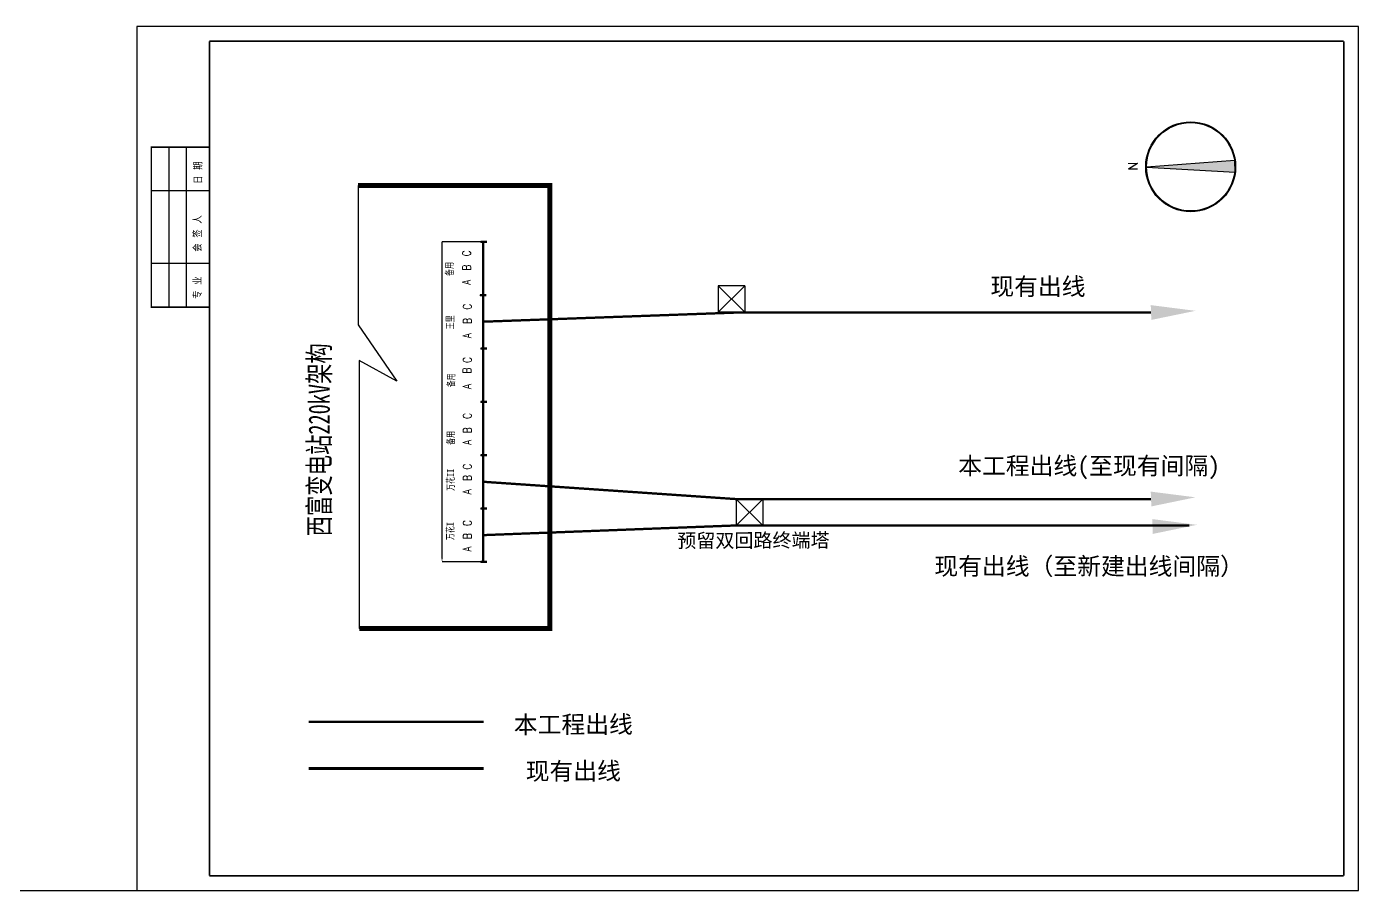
# Model space of a CAD drawing. Extents: x 2254 to 4895, y 1292 to 2309.
# Drawn here: x 2730.3 to 3188.2, y 2011.6 to 2308.6 of the extents above; entities that cross this region are included whole.
import ezdxf

# ---------------------------------------------------------------- set-up
doc = ezdxf.new("R2010")
doc.units = 0
doc.header["$LTSCALE"] = 4
doc.header["$MEASUREMENT"] = 0
doc.linetypes.add('虚线', pattern=[3.75, 3, -0.75])
doc.layers.get('0').update_dxf_attribs({"linetype": 'CONTINUOUS'})
for name, color, linetype in [('1', 7, 'CONTINUOUS'), ('FLBLZ', 7, 'CONTINUOUS'), ('mj', 7, 'CONTINUOUS'), ('ZSSignLayer', 7, 'CONTINUOUS'), ('图框', 1, 'CONTINUOUS'), ('文字', 7, 'CONTINUOUS')]:
    doc.layers.add(name, color=color, linetype=linetype)
doc.styles.add('HZ', font='txt.shx', dxfattribs={"width": 0.8, "bigfont": 'hztxt.shx'})
doc.styles.get("Standard").update_dxf_attribs({"font": 'txt.shx', "bigfont": 'gvfs.shx'})
doc.styles.add('TBFONT', font='TXT', dxfattribs={"width": 0.75, "bigfont": 'CHINA'})
doc.styles.add('图例文字', font='')
doc.styles.get('图例文字').set_extended_font_data('SimHei')

# ---------------------------------------------------------------- blocks, each defined once
blk = doc.blocks.new('FXB')
at = {"layer": '1'}
h = blk.add_hatch(color=256, dxfattribs=at)
h.dxf.hatch_style = 1
edge = h.paths.add_edge_path(flags=16)
edge.add_arc((-0.09, 0.99), 19, 0, 360)
edge = h.paths.add_edge_path()
edge.add_arc((-0.09, 1.01), 19.32, 0, 360)
h = blk.add_hatch(color=256, dxfattribs=at)
h.dxf.hatch_style = 1
h.paths.add_polyline_path([(2.41, -18.01), (-0.09, 19.99), (-2.59, -18.01)])
for p, q in [((-0.09, 19.99), (-2.59, -18.01)), ((2.41, -18.01), (-0.09, 19.99)), ((-2.59, -18.01), (2.41, -18.01))]:
    blk.add_line(p, q)
for centre, radius in [((-0.09, 1.01), 19.32), ((-0.09, 0.99), 19)]:
    blk.add_circle(centre, radius)
for p in [(-1.48, 23.81), (-1.44, 23.81), (-1.41, 23.81)]:
    blk.add_text('N', height=4).set_placement(p)

msp = doc.modelspace()

# ---------------------------------------------------------------- linework, layer by layer
at = {"color": 7}
for p, q in [((3188.17168, 2308.6), (2768.17168, 2308.6)), ((2768.17168, 2308.6), (2768.17168, 2011.6)), ((3188.17168, 2011.6), (3188.17168, 2308.6)), ((2779.17168, 2267.15454), (2779.17168, 2212.15454)), ((2785.17168, 2267.15454), (2785.17168, 2212.15454)), ((2844.267, 2254), (2844.267, 2206.1121)), ((2793.17168, 2252.15454), (2773.17168, 2252.15454)), ((2873.13402, 2126.11345), (2873.13402, 2234.63843)), ((2886.3939, 2234.63843), (2888.56794, 2234.63843)), ((2793.17168, 2227.15454), (2773.17168, 2227.15454)), ((2886.15676, 2216.29272), (2888.3308, 2216.29272)), ((2844.267, 2206.1121), (2857.60292, 2186.63679)), ((2886.39736, 2197.94708), (2888.57141, 2197.94708)), ((2887.24465, 2179.62137), (2887.24291, 2197.96705)), ((2857.60292, 2186.63679), (2844.69117, 2193.85151)), ((2844.69117, 2193.85151), (2844.69117, 2101.63276)), ((2887.24465, 2179.63002), (2887.24461, 2193.44747)), ((2886.39563, 2179.60156), (2888.56968, 2179.60156)), ((2887.24291, 2161.27585), (2887.24465, 2179.62137)), ((2887.24465, 2179.63002), (2887.24391, 2171.80108)), ((2886.39563, 2161.23606), (2888.56968, 2161.23606)), ((2887.24291, 2142.93025), (2887.24291, 2161.27585)), ((2886.39563, 2142.91036), (2888.56968, 2142.91036)), ((2887.24291, 2124.58465), (2887.24291, 2142.93025)), ((2887.24291, 2124.58465), (2873.13402, 2124.58465)), ((2887.24291, 2124.58465), (2882.79654, 2124.58465)), ((2886.39563, 2124.56476), (2888.56968, 2124.56476)), ((2910.17491, 2101.63276), (2844.69117, 2101.63276)), ((2910.17491, 2101.63276), (2864.49298, 2101.63276)), ((2887.24291, 2101.63276), (2880.34927, 2101.63276)), ((2887.24291, 2101.63276), (2882.79654, 2101.63276)), ((2768.17168, 2011.6), (3188.17168, 2011.6)), ((2768.17168, 2011.6), (3188.17168, 2011.6))]:
    msp.add_line(p, q, dxfattribs=at)
at = {"color": 7, "linetype": 'Continuous'}
msp.add_line((2844.267, 2254), (2910.17491, 2254), dxfattribs=at)
at = {"color": 7}
for points, const_width in [([(2793.17168, 2303.6), (2793.17168, 2016.6)], 0.6), ([(3183.17168, 2303.6), (2793.17168, 2303.6)], 0.6), ([(3183.17168, 2016.6), (3183.17168, 2303.6)], 0.6), ([(2888.56794, 2234.63843), (2886.3939, 2234.63843)], 0.8), ([(2887.24291, 2234.63843), (2887.24465, 2197.96697), (2887.24465, 2179.63002), (2887.24291, 2161.27585), (2887.24465, 2142.93017), (2887.24465, 2124.56476)], 0.8), ([(2888.32907, 2216.31269), (2886.15502, 2216.31269)], 0.8), ([(2887.24465, 2207.13977), (2974.21942, 2210.27497)], 0.8), ([(2974.18471, 2210.27734), (2974.18471, 2210.27734), (3116.89599, 2210.29707)], 0.8), ([(2888.56968, 2197.96705), (2886.39563, 2197.96705)], 0.8), ([(2888.55858, 2179.62138), (2886.38453, 2179.62138)], 0.8), ([(2888.56968, 2161.23606), (2886.39563, 2161.23606)], 0.8), ([(2888.57141, 2142.93017), (2886.39736, 2142.93017)], 0.8), ([(2974.18471, 2146.14926), (2974.18471, 2146.14926), (3116.89599, 2146.16898)], 0.8), ([(2887.24465, 2133.74747), (2974.21702, 2137.07786), (2983.38742, 2137.07549), (3130.05311, 2137.07549)], 0.8), ([(2888.6339, 2124.58465), (2886.45985, 2124.58465)], 0.8), ([(2827.23451, 2053.5), (2887.41091, 2053.5)], 1), ([(2793.17168, 2016.6), (3183.17168, 2016.6)], 0.6)]:
    msp.add_lwpolyline(points, dxfattribs=dict(at, const_width=const_width))
msp.add_lwpolyline([(2793.17168, 2212.15454, 0.5, 0.5, 0), (2773.17168, 2212.15454, 0.5, 0.5, 0), (2773.17168, 2267.15454, 0.5, 0.5, 0), (2793.17168, 2267.15454, 0.5, 0.5, 0)], format="xyseb", dxfattribs=at)
at = {"color": 7, "linetype": 'Continuous', "const_width": 1.68, "flags": 128}
msp.add_lwpolyline([(2844.267, 2254), (2910.17491, 2254), (2910.17491, 2101.63276), (2844.69117, 2101.63276)], dxfattribs=at)
at = {"color": 1, "linetype": '虚线', "const_width": 0.8}
for points in [[(2887.24378, 2152.10301), (2974.21942, 2146.14688)], [(2827.23451, 2069.5213), (2887.41091, 2069.5213)]]:
    msp.add_lwpolyline(points, dxfattribs=at)
at = {"color": 7}
for points in [[(2872.87749, 2233.10963), (2873.38709, 2233.10963), (2873.13229, 2234.63843)], [(3116.7991, 2212.84323), (3116.99287, 2207.75091), (3132.17293, 2210.87837)], [(3116.7991, 2148.71514), (3116.99287, 2143.62283), (3132.17293, 2146.75029)], [(3117.30672, 2139.26095), (3117.50049, 2134.16864), (3132.68055, 2137.2961)], [(2872.87922, 2126.11345), (2873.38882, 2126.11345), (2873.13402, 2124.58465)]]:
    msp.add_solid(points, dxfattribs=at)
at = {"layer": 'FLBLZ', "color": 7, "linetype": 'Continuous'}
for p, q in [((2968.11075, 2210.37921), (2977.28355, 2219.4506)), ((2977.28355, 2219.4506), (2968.11075, 2219.4506)), ((2968.11075, 2219.4506), (2968.11075, 2210.37921)), ((2968.11075, 2219.4506), (2977.28355, 2210.37921)), ((2968.11315, 2210.38159), (2977.28595, 2219.45298)), ((2977.28595, 2219.45298), (2968.11315, 2219.45298)), ((2968.11315, 2219.45298), (2968.11315, 2210.38159)), ((2968.11315, 2219.45298), (2977.28595, 2210.38159)), ((2977.28355, 2219.4506), (2977.28355, 2210.37921)), ((2977.28595, 2219.45298), (2977.28595, 2210.38159)), ((2977.28355, 2210.37921), (2968.11075, 2210.37921)), ((2977.28595, 2210.38159), (2968.11315, 2210.38159)), ((2974.21462, 2137.07549), (2983.38742, 2146.14688)), ((2983.38742, 2146.14688), (2974.21462, 2146.14688)), ((2974.21462, 2146.14688), (2974.21462, 2137.07549)), ((2974.21462, 2146.14688), (2983.38742, 2137.07549)), ((2974.21702, 2137.07786), (2983.38982, 2146.14926)), ((2983.38982, 2146.14926), (2974.21702, 2146.14926)), ((2974.21702, 2146.14926), (2974.21702, 2137.07786)), ((2974.21702, 2146.14926), (2983.38982, 2137.07786)), ((2983.38742, 2146.14688), (2983.38742, 2137.07549)), ((2983.38982, 2146.14926), (2983.38982, 2137.07786)), ((2983.38742, 2137.07549), (2974.21462, 2137.07549)), ((2983.38982, 2137.07786), (2974.21702, 2137.07786))]:
    msp.add_line(p, q, dxfattribs=at)
at = {"layer": 'mj', "color": 7, "linetype": 'Continuous'}
msp.add_line((2887.24465, 2197.96697), (2887.24465, 2207.13977), dxfattribs=at)
msp.add_line((2887.24465, 2197.96697), (2887.24465, 2207.13977), dxfattribs=at)
at = {"layer": 'ZSSignLayer', "ltscale": 0.1}
for p, q in [((2887.48092, 2234.63843), (2873.13229, 2234.63843)), ((2720.9, 2011.6), (2768.17168, 2011.6))]:
    msp.add_line(p, q, dxfattribs=at)

# ---------------------------------------------------------------- block references
at = {"layer": '图框', "color": 7, "linetype": 'ByBlock', "lineweight": -2, "xscale": 0.7999999999999547, "yscale": 0.7999999999999547, "zscale": 0.7999999999999547, "rotation": 90.68721574892547}
msp.add_blockref('FXB', (3131.3289, 2260.5038), dxfattribs=at)

# ---------------------------------------------------------------- texts
at = {"color": 7, "style": 'TBFONT', "width": 0.85}
for s, p in [('日 期', (2790.76254, 2254.51281)), ('会 签 人', (2790.53914, 2231.18283)), ('专 业', (2790.53914, 2214.99695))]:
    msp.add_text(s, height=2.6, rotation=90, dxfattribs=at).set_placement(p)
at = {"layer": '1', "color": 7, "style": '图例文字', "width": 0.7}
for s, height, p in [('备用', 2.441297, (2876.92004, 2222.87773)), ('王里', 2.441297, (2877.16064, 2204.53209)), ('西富变电站220kV架构', 7.3238908, (2834.55893, 2133.33488)), ('备用', 2.441297, (2877.4559, 2184.57729)), ('备用', 2.441297, (2877.31336, 2164.78109)), ('万花II', 2.441297, (2877.29265, 2148.97902)), ('万花I', 2.441297, (2877.16064, 2132.04831))]:
    msp.add_text(s, height=height, rotation=90, dxfattribs=at).set_placement(p)
at = {"layer": '1', "color": 7, "char_height": 6, "attachment_point": 5, "line_spacing_factor": 0.8, "style": '图例文字'}
for s, insert in [('\\A1;现有出线', (3078.00315, 2218.92456)), ('\\A1;本工程出线(至现有间隔)', (3095.60418, 2156.78769)), ('\\A1;现有出线（至新建出线间隔）', (3095.60418, 2122.68769))]:
    msp.add_mtext(s, dxfattribs=dict(at, insert=insert))
at = {"layer": '1', "color": 7, "attachment_point": 5, "rotation": 0.2339416, "line_spacing_factor": 0.8, "style": '图例文字'}
for s, insert, char_height in [('\\A1;预留双回路终端塔', (2980.1976, 2131.67755), 4.8), ('\\A1;本工程出线', (2918.26922, 2068.32501), 6), ('\\A1;现有出线', (2918.26922, 2052.30371), 6)]:
    msp.add_mtext(s, dxfattribs=dict(at, insert=insert, char_height=char_height))
at = {"layer": '文字', "color": 7, "style": 'HZ', "width": 0.8}
for s, p in [('C', (2883.00176, 2229.59875)), ('B', (2883.06187, 2224.71067)), ('A', (2882.93767, 2219.80065)), ('C', (2883.24237, 2211.25311)), ('B', (2883.30248, 2206.36503)), ('A', (2883.17828, 2201.45501)), ('C', (2883.24237, 2192.9274)), ('B', (2883.13877, 2189.32403)), ('A', (2883.17828, 2183.96403)), ('C', (2883.24237, 2173.72403)), ('B', (2883.30248, 2168.76403)), ('A', (2883.17828, 2164.76381)), ('C', (2883.24237, 2156.2362)), ('B', (2883.30248, 2152.36403)), ('A', (2883.17828, 2147.72403)), ('C', (2883.24237, 2136.84403)), ('B', (2883.30248, 2132.36403)), ('A', (2883.17828, 2128.0925))]:
    msp.add_text(s, height=2.856, rotation=90, dxfattribs=at).set_placement(p)

doc.saveas('drawing.dxf')
